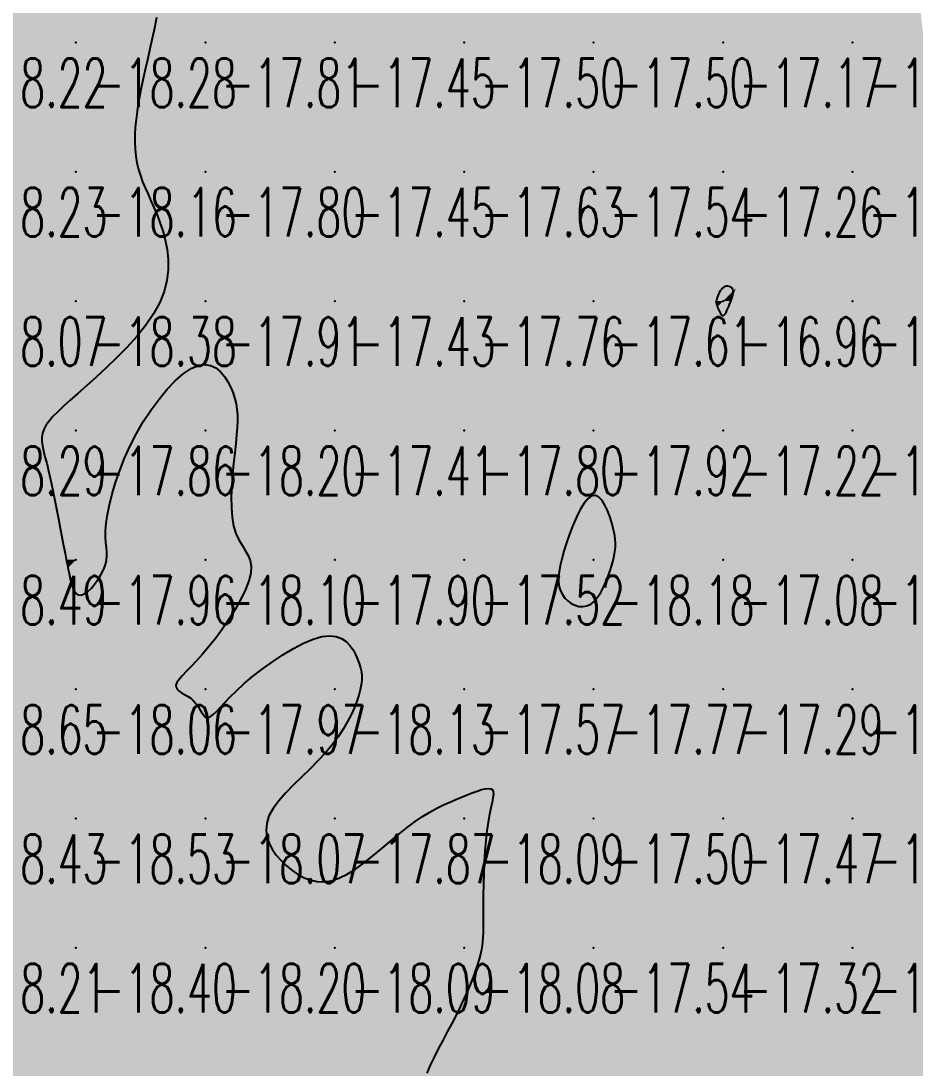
# Model space of a CAD drawing. Header units: millimetres. Extents: x 88261 to 90953, y 390274 to 392322.
# Drawn here: x 89406 to 89475.1, y 391067.9 to 391148.9 of the extents above; entities that cross this region are included whole.
import ezdxf
from ezdxf.enums import TextEntityAlignment as Align

# ---------------------------------------------------------------- set-up
doc = ezdxf.new("R2010")
doc.units = ezdxf.units.MM
doc.header["$LTSCALE"] = 25
for name, color, linetype in [('CN_03_00', 7, 'Continuous'), ('COTEAlt', 7, 'Continuous'), ('TN_COLORIAGE', 7, 'Continuous')]:
    doc.layers.add(name, color=color, linetype=linetype)
doc.styles.add('Simplex 1.0', font='Simplex.shx', dxfattribs={"width": 0.99, "height": 2.5})
doc.styles.get("Standard").update_dxf_attribs({"font": 'times.ttf'})

# ---------------------------------------------------------------- blocks, each defined once
blk = doc.blocks.new('COTE')
at = {"color": 0}
blk.add_point((0, 0), dxfattribs=at)
at = {"layer": 'COTEAlt'}
blk.add_attdef('ALT', text='', height=3.75, dxfattribs=at).set_placement((1.25, -1.25), align=Align.TOP_LEFT)

msp = doc.modelspace()

# ---------------------------------------------------------------- linework, layer by layer
at = {"layer": 'CN_03_00', "elevation": -18, "flags": 128}
msp.add_lwpolyline([(89416.481, 391149.169), (89416.31, 391148.343), (89416.136, 391147.532), (89415.963, 391146.747), (89415.791, 391145.988), (89415.625, 391145.253), (89415.467, 391144.541), (89415.319, 391143.852), (89415.185, 391143.182), (89415.066, 391142.531), (89414.967, 391141.898), (89414.889, 391141.281), (89414.834, 391140.68), (89414.803, 391140.096), (89414.799, 391139.527), (89414.822, 391138.976), (89414.875, 391138.441), (89414.958, 391137.923), (89415.074, 391137.421), (89415.222, 391136.936), (89415.398, 391136.459), (89415.597, 391135.982), (89415.814, 391135.497), (89416.042, 391134.996), (89416.276, 391134.469), (89416.511, 391133.91), (89416.74, 391133.308), (89416.958, 391132.659), (89417.147, 391131.965), (89417.292, 391131.23), (89417.374, 391130.459), (89417.376, 391129.658), (89417.281, 391128.831), (89417.072, 391127.982), (89416.731, 391127.118), (89416.248, 391126.243), (89415.645, 391125.367), (89414.948, 391124.501), (89414.188, 391123.656), (89413.391, 391122.841), (89412.585, 391122.067), (89411.8, 391121.345), (89411.063, 391120.685), (89410.397, 391120.095), (89409.806, 391119.57), (89409.289, 391119.101), (89408.844, 391118.681), (89408.47, 391118.301), (89408.166, 391117.953), (89407.929, 391117.629), (89407.76, 391117.32), (89407.655, 391117.019), (89407.608, 391116.713), (89407.612, 391116.391), (89407.659, 391116.04), (89407.742, 391115.649), (89407.853, 391115.207), (89407.985, 391114.7), (89408.132, 391114.117), (89408.285, 391113.452), (89408.441, 391112.724), (89408.597, 391111.958), (89408.75, 391111.18), (89408.896, 391110.414), (89409.033, 391109.686), (89409.157, 391109.019), (89409.264, 391108.441), (89409.354, 391107.968), (89409.427, 391107.587), (89409.488, 391107.281), (89409.539, 391107.029), (89409.584, 391106.812), (89409.626, 391106.611), (89409.668, 391106.405), (89409.714, 391106.177), (89409.767, 391105.912), (89409.83, 391105.624), (89409.908, 391105.332), (89410.004, 391105.057), (89410.123, 391104.817), (89410.267, 391104.632), (89410.441, 391104.522), (89410.648, 391104.506), (89410.891, 391104.598), (89411.157, 391104.785), (89411.435, 391105.049), (89411.712, 391105.371), (89411.973, 391105.732), (89412.207, 391106.115), (89412.4, 391106.5), (89412.539, 391106.869), (89412.616, 391107.209), (89412.642, 391107.532), (89412.631, 391107.854), (89412.6, 391108.192), (89412.564, 391108.565), (89412.539, 391108.988), (89412.539, 391109.48), (89412.58, 391110.057), (89412.676, 391110.73), (89412.829, 391111.491), (89413.038, 391112.322), (89413.303, 391113.21), (89413.625, 391114.138), (89414.002, 391115.09), (89414.436, 391116.052), (89414.925, 391117.008), (89415.468, 391117.941), (89416.053, 391118.833), (89416.666, 391119.666), (89417.295, 391120.419), (89417.925, 391121.074), (89418.544, 391121.612), (89419.138, 391122.013), (89419.693, 391122.259), (89420.199, 391122.337), (89420.653, 391122.266), (89421.059, 391122.07), (89421.416, 391121.775), (89421.726, 391121.407), (89421.991, 391120.989), (89422.213, 391120.548), (89422.391, 391120.109), (89422.528, 391119.689), (89422.627, 391119.282), (89422.691, 391118.871), (89422.723, 391118.442), (89422.727, 391117.979), (89422.704, 391117.467), (89422.659, 391116.892), (89422.594, 391116.238), (89422.514, 391115.496), (89422.429, 391114.687), (89422.349, 391113.835), (89422.287, 391112.967), (89422.252, 391112.108), (89422.256, 391111.284), (89422.31, 391110.521), (89422.425, 391109.844), (89422.607, 391109.271), (89422.835, 391108.784), (89423.085, 391108.357), (89423.33, 391107.964), (89423.545, 391107.579), (89423.706, 391107.176), (89423.785, 391106.729), (89423.759, 391106.212), (89423.609, 391105.606), (89423.346, 391104.926), (89422.992, 391104.194), (89422.564, 391103.432), (89422.084, 391102.662), (89421.57, 391101.906), (89421.043, 391101.186), (89420.522, 391100.525), (89420.024, 391099.939), (89419.561, 391099.427), (89419.14, 391098.983), (89418.77, 391098.6), (89418.46, 391098.271), (89418.218, 391097.991), (89418.053, 391097.754), (89417.972, 391097.552), (89417.982, 391097.378), (89418.069, 391097.227), (89418.218, 391097.089), (89418.413, 391096.958), (89418.638, 391096.825), (89418.877, 391096.683), (89419.114, 391096.524), (89419.333, 391096.341), (89419.522, 391096.129), (89419.684, 391095.9), (89419.826, 391095.67), (89419.956, 391095.453), (89420.079, 391095.266), (89420.204, 391095.123), (89420.337, 391095.04), (89420.485, 391095.032), (89420.655, 391095.11), (89420.857, 391095.273), (89421.099, 391095.513), (89421.39, 391095.824), (89421.74, 391096.198), (89422.157, 391096.63), (89422.651, 391097.113), (89423.23, 391097.64), (89423.898, 391098.202), (89424.638, 391098.779), (89425.425, 391099.349), (89426.237, 391099.889), (89427.049, 391100.377), (89427.839, 391100.791), (89428.582, 391101.107), (89429.257, 391101.304), (89429.843, 391101.366), (89430.344, 391101.307), (89430.768, 391101.147), (89431.123, 391100.907), (89431.417, 391100.607), (89431.658, 391100.267), (89431.853, 391099.909), (89432.011, 391099.553), (89432.138, 391099.214), (89432.235, 391098.889), (89432.3, 391098.57), (89432.332, 391098.248), (89432.33, 391097.915), (89432.293, 391097.564), (89432.22, 391097.184), (89432.109, 391096.769), (89431.96, 391096.313), (89431.768, 391095.817), (89431.53, 391095.287), (89431.242, 391094.729), (89430.901, 391094.147), (89430.503, 391093.546), (89430.045, 391092.932), (89429.521, 391092.309), (89428.935, 391091.683), (89428.307, 391091.056), (89427.664, 391090.431), (89427.033, 391089.811), (89426.441, 391089.198), (89425.914, 391088.595), (89425.479, 391088.004), (89425.162, 391087.429), (89424.984, 391086.871), (89424.936, 391086.332), (89425.002, 391085.815), (89425.167, 391085.32), (89425.414, 391084.85), (89425.729, 391084.406), (89426.095, 391083.989), (89426.497, 391083.602), (89426.922, 391083.248), (89427.369, 391082.936), (89427.838, 391082.679), (89428.332, 391082.487), (89428.85, 391082.373), (89429.395, 391082.348), (89429.968, 391082.424), (89430.569, 391082.612), (89431.199, 391082.918), (89431.852, 391083.324), (89432.52, 391083.807), (89433.196, 391084.343), (89433.874, 391084.908), (89434.546, 391085.478), (89435.204, 391086.031), (89435.842, 391086.542), (89436.453, 391086.992), (89437.037, 391087.384), (89437.596, 391087.724), (89438.131, 391088.02), (89438.641, 391088.278), (89439.13, 391088.505), (89439.596, 391088.708), (89440.043, 391088.894), (89440.469, 391089.068), (89440.87, 391089.224), (89441.24, 391089.358), (89441.573, 391089.462), (89441.864, 391089.53), (89442.107, 391089.555), (89442.296, 391089.53), (89442.425, 391089.45), (89442.491, 391089.308), (89442.502, 391089.101), (89442.468, 391088.824), (89442.4, 391088.475), (89442.309, 391088.051), (89442.205, 391087.547), (89442.099, 391086.961), (89442, 391086.289), (89441.918, 391085.533), (89441.853, 391084.713), (89441.803, 391083.854), (89441.766, 391082.981), (89441.74, 391082.12), (89441.724, 391081.295), (89441.715, 391080.531), (89441.711, 391079.855), (89441.711, 391079.282), (89441.71, 391078.802), (89441.706, 391078.394), (89441.695, 391078.039), (89441.673, 391077.717), (89441.637, 391077.408), (89441.582, 391077.093), (89441.505, 391076.752), (89441.403, 391076.368), (89441.275, 391075.943), (89441.121, 391075.478), (89440.941, 391074.976), (89440.733, 391074.442), (89440.497, 391073.878), (89440.233, 391073.287), (89439.941, 391072.673), (89439.622, 391072.039), (89439.283, 391071.39), (89438.935, 391070.734), (89438.586, 391070.076), (89438.245, 391069.423), (89437.923, 391068.78), (89437.628, 391068.154), (89437.37, 391067.552)], dxfattribs=at)
at = {"layer": 'CN_03_00', "flags": 128}
for points, elevation in [([(89460.882, 391127.3), (89460.937, 391127.447), (89460.983, 391127.585), (89461.019, 391127.713), (89461.043, 391127.832), (89461.052, 391127.941), (89461.043, 391128.041), (89461.016, 391128.13), (89460.967, 391128.21), (89460.901, 391128.277), (89460.819, 391128.33), (89460.727, 391128.367), (89460.626, 391128.385), (89460.521, 391128.383), (89460.414, 391128.358), (89460.31, 391128.309), (89460.212, 391128.234), (89460.12, 391128.138), (89460.035, 391128.025), (89459.959, 391127.901), (89459.893, 391127.77), (89459.837, 391127.639), (89459.792, 391127.512), (89459.759, 391127.395), (89459.739, 391127.29), (89459.73, 391127.197), (89459.733, 391127.112), (89459.744, 391127.032), (89459.764, 391126.954), (89459.791, 391126.874), (89459.824, 391126.789), (89459.862, 391126.696), (89459.903, 391126.594), (89459.947, 391126.487), (89459.995, 391126.382), (89460.046, 391126.286), (89460.1, 391126.205), (89460.157, 391126.147), (89460.217, 391126.118), (89460.28, 391126.124), (89460.346, 391126.171), (89460.414, 391126.253), (89460.483, 391126.365), (89460.553, 391126.501), (89460.623, 391126.653), (89460.691, 391126.815), (89460.758, 391126.981), (89460.822, 391127.145), (89460.882, 391127.3)], -17), ([(89451.758, 391107.192), (89451.841, 391107.538), (89451.899, 391107.867), (89451.931, 391108.19), (89451.935, 391108.518), (89451.911, 391108.862), (89451.857, 391109.233), (89451.771, 391109.643), (89451.652, 391110.096), (89451.503, 391110.569), (89451.327, 391111.033), (89451.124, 391111.457), (89450.899, 391111.813), (89450.653, 391112.07), (89450.389, 391112.199), (89450.109, 391112.171), (89449.818, 391111.965), (89449.519, 391111.604), (89449.22, 391111.117), (89448.928, 391110.537), (89448.649, 391109.894), (89448.388, 391109.22), (89448.154, 391108.546), (89447.952, 391107.903), (89447.787, 391107.317), (89447.663, 391106.787), (89447.58, 391106.31), (89447.54, 391105.881), (89447.544, 391105.495), (89447.593, 391105.146), (89447.69, 391104.83), (89447.834, 391104.542), (89448.027, 391104.28), (89448.261, 391104.05), (89448.526, 391103.86), (89448.816, 391103.718), (89449.119, 391103.634), (89449.429, 391103.616), (89449.736, 391103.673), (89450.031, 391103.813), (89450.307, 391104.04), (89450.562, 391104.342), (89450.797, 391104.703), (89451.011, 391105.107), (89451.203, 391105.536), (89451.374, 391105.976), (89451.524, 391106.408), (89451.652, 391106.818), (89451.758, 391107.192)], -18)]:
    msp.add_lwpolyline(points, close=True, dxfattribs=dict(at, elevation=elevation))
at = {"layer": 'TN_COLORIAGE', "color": 203}
for points in [[(89400.249, 391147.239, -18.349), (89410.249, 391147.239, -18.349), (89410.249, 391157.239, -18.349)], [(89410.249, 391157.239, -18), (89405.802, 391157.239, -18), (89400.249, 391147.239, -18), (89400.249, 391150.553, -18)], [(89410.249, 391157.239, -18), (89417.953, 391157.239, -18), (89410.249, 391147.239, -18), (89417.519, 391154.51, -18)], [(89416.14, 391147.239, -18.277), (89417.519, 391154.51, -18.277), (89410.249, 391147.239, -18.277)], [(89400.249, 391137.239, -18.277), (89410.249, 391137.239, -18.277), (89410.249, 391147.239, -18.277)], [(89400.249, 391147.239, -18.277), (89400.249, 391137.239, -18.277), (89410.249, 391147.239, -18.277)], [(89410.249, 391147.239, -18), (89416.14, 391147.239, -18), (89410.249, 391137.239, -18), (89414.737, 391141.727, -18)], [(89414.713, 391137.239, -18.157), (89414.737, 391141.727, -18.157), (89410.249, 391137.239, -18.157)], [(89400.249, 391127.239, -18.157), (89410.249, 391127.239, -18.157), (89410.249, 391137.239, -18.157)], [(89400.249, 391137.239, -18.157), (89400.249, 391127.239, -18.157), (89410.249, 391137.239, -18.157)], [(89410.249, 391127.239, -18), (89416.852, 391133.843, -18), (89410.249, 391137.239, -18), (89414.713, 391137.239, -18)], [(89416.852, 391133.843, -18.379), (89418.321, 391127.239, -18.379), (89410.249, 391127.239, -18.379)], [(89410.249, 391127.239, -18), (89410.249, 391119.908, -18), (89400.249, 391117.239, -18), (89407.061, 391117.239, -18)], [(89400.249, 391127.239, -18.379), (89400.249, 391117.239, -18.379), (89410.249, 391127.239, -18.379)], [(89410.249, 391119.908, -18.379), (89418.321, 391127.239, -18.379), (89410.249, 391127.239, -18.379)], [(89414.332, 391117.239, -18.2), (89420.249, 391124.122, -18.2), (89420.249, 391117.239, -18.2)], [(89422.832, 391119.823, -18.2), (89420.249, 391124.122, -18.2), (89420.249, 391117.239, -18.2)], [(89422.769, 391117.239, -18.2), (89422.832, 391119.823, -18.2), (89420.249, 391117.239, -18.2)], [(89400.249, 391107.239, -18), (89408.065, 391115.055, -18), (89400.249, 391117.239, -18), (89407.061, 391117.239, -18)], [(89420.249, 391117.239, -18), (89411.975, 391108.965, -18), (89420.249, 391107.239, -18), (89413.253, 391107.239, -18)], [(89414.332, 391117.239, -18.2), (89411.975, 391108.965, -18.2), (89420.249, 391117.239, -18.2)], [(89420.249, 391117.239, -18), (89422.769, 391117.239, -18), (89420.249, 391107.239, -18), (89421.655, 391108.646, -18)], [(89408.065, 391115.055, -18.494), (89409.47, 391107.239, -18.494), (89400.249, 391107.239, -18.494)], [(89447.539, 391107.239, -18.18), (89450.249, 391114.168, -18.18), (89450.249, 391107.239, -18.18)], [(89452.122, 391109.113, -18.18), (89450.249, 391114.168, -18.18), (89450.249, 391107.239, -18.18)], [(89451.885, 391107.239, -18.18), (89452.122, 391109.113, -18.18), (89450.249, 391107.239, -18.18)], [(89421.655, 391108.646, -18.097), (89425.163, 391107.239, -18.097), (89420.249, 391107.239, -18.097)], [(89400.249, 391097.239, -18), (89409.642, 391106.632, -18), (89400.249, 391107.239, -18), (89409.47, 391107.239, -18)], [(89420.249, 391107.239, -18), (89420.249, 391099.667, -18), (89410.249, 391097.239, -18), (89416.973, 391097.239, -18)], [(89420.249, 391107.239, -18), (89413.253, 391107.239, -18), (89410.249, 391097.239, -18), (89410.249, 391103.291, -18)], [(89425.163, 391107.239, -18.097), (89420.249, 391099.667, -18.097), (89420.249, 391107.239, -18.097)], [(89447.304, 391104.295, -18.18), (89450.249, 391102.835, -18.18), (89450.249, 391107.239, -18.18)], [(89447.539, 391107.239, -18.18), (89447.304, 391104.295, -18.18), (89450.249, 391107.239, -18.18)], [(89451.885, 391107.239, -18.18), (89450.249, 391102.835, -18.18), (89450.249, 391107.239, -18.18)], [(89400.249, 391097.239, -18), (89409.642, 391106.632, -18), (89410.249, 391097.239, -18), (89410.249, 391103.291, -18)], [(89430.249, 391102.818, -18.127), (89422.22, 391097.239, -18.127), (89430.249, 391097.239, -18.127)], [(89432.324, 391099.315, -18.127), (89430.249, 391102.818, -18.127), (89430.249, 391097.239, -18.127)], [(89432.324, 391099.315, -18.127), (89432.521, 391097.239, -18.127), (89430.249, 391097.239, -18.127)], [(89400.249, 391087.239, -18.064), (89410.249, 391087.239, -18.064), (89410.249, 391097.239, -18.064)], [(89400.249, 391097.239, -18.064), (89400.249, 391087.239, -18.064), (89410.249, 391097.239, -18.064)], [(89410.249, 391087.239, -18), (89419.694, 391096.684, -18), (89410.249, 391097.239, -18), (89416.973, 391097.239, -18)], [(89410.249, 391087.239, -18), (89419.694, 391096.684, -18), (89420.249, 391087.239, -18), (89420.249, 391094.066, -18)], [(89430.249, 391097.239, -18), (89430.249, 391092.344, -18), (89420.249, 391087.239, -18), (89423.611, 391087.239, -18)], [(89430.249, 391097.239, -18), (89422.22, 391097.239, -18), (89420.249, 391087.239, -18), (89420.249, 391094.066, -18)], [(89432.521, 391097.239, -18.127), (89430.249, 391092.344, -18.127), (89430.249, 391097.239, -18.127)], [(89441.801, 391087.239, -18.092), (89443.125, 391090.115, -18.092), (89440.249, 391087.239, -18.092)], [(89440.249, 391089.002, -18.092), (89443.125, 391090.115, -18.092), (89440.249, 391087.239, -18.092)], [(89440.249, 391089.002, -18.092), (89436.138, 391087.239, -18.092), (89440.249, 391087.239, -18.092)], [(89400.249, 391077.239, -18.53), (89410.249, 391077.239, -18.53), (89410.249, 391087.239, -18.53)], [(89400.249, 391087.239, -18.53), (89400.249, 391077.239, -18.53), (89410.249, 391087.239, -18.53)], [(89410.249, 391077.239, -18.067), (89420.249, 391077.239, -18.067), (89420.249, 391087.239, -18.067)], [(89410.249, 391087.239, -18.067), (89410.249, 391077.239, -18.067), (89420.249, 391087.239, -18.067)], [(89420.249, 391077.239, -18), (89426.281, 391083.271, -18), (89420.249, 391087.239, -18), (89423.611, 391087.239, -18)], [(89430.249, 391077.239, -18.092), (89440.249, 391077.239, -18.092), (89440.249, 391087.239, -18.092)], [(89440.249, 391087.239, -18), (89436.138, 391087.239, -18), (89430.249, 391077.239, -18), (89430.249, 391081.29, -18)], [(89440.249, 391087.239, -18), (89441.801, 391087.239, -18), (89440.249, 391077.239, -18), (89441.672, 391078.662, -18)], [(89420.249, 391077.239, -18), (89426.281, 391083.271, -18), (89430.249, 391077.239, -18), (89430.249, 391081.29, -18)], [(89441.672, 391078.662, -18.083), (89441.777, 391077.239, -18.083), (89440.249, 391077.239, -18.083)], [(89400.249, 391067.239, -18.397), (89410.249, 391067.239, -18.397), (89410.249, 391077.239, -18.397)], [(89400.249, 391077.239, -18.397), (89400.249, 391067.239, -18.397), (89410.249, 391077.239, -18.397)], [(89410.249, 391067.239, -18.201), (89420.249, 391067.239, -18.201), (89420.249, 391077.239, -18.201)], [(89410.249, 391077.239, -18.201), (89410.249, 391067.239, -18.201), (89420.249, 391077.239, -18.201)], [(89420.249, 391067.239, -18.09), (89430.249, 391067.239, -18.09), (89430.249, 391077.239, -18.09)], [(89420.249, 391077.239, -18.09), (89420.249, 391067.239, -18.09), (89430.249, 391077.239, -18.09)], [(89430.249, 391067.239, -18), (89436.875, 391067.239, -18), (89440.249, 391077.239, -18), (89440.249, 391072.89, -18)], [(89430.249, 391077.239, -18.083), (89430.249, 391067.239, -18.083), (89440.249, 391077.239, -18.083)], [(89441.777, 391077.239, -18.083), (89440.249, 391072.89, -18.083), (89440.249, 391077.239, -18.083)]]:
    msp.add_solid(points, dxfattribs=at)
at = {"layer": 'TN_COLORIAGE', "color": 193}
for points in [[(89417.519, 391154.51, -17.807), (89416.14, 391147.239, -17.807), (89420.249, 391157.239, -17.807), (89420.249, 391147.239, -17.807)], [(89420.249, 391147.239, -17.48), (89430.249, 391147.239, -17.48), (89430.249, 391157.239, -17.48)], [(89420.249, 391157.239, -17.48), (89420.249, 391147.239, -17.48), (89430.249, 391157.239, -17.48)], [(89430.249, 391147.239, -17.602), (89440.249, 391147.239, -17.602), (89440.249, 391157.239, -17.602)], [(89430.249, 391157.239, -17.602), (89430.249, 391147.239, -17.602), (89440.249, 391157.239, -17.602)], [(89440.249, 391147.239, -17.49), (89450.249, 391147.239, -17.49), (89450.249, 391157.239, -17.49)], [(89440.249, 391157.239, -17.49), (89440.249, 391147.239, -17.49), (89450.249, 391157.239, -17.49)], [(89450.249, 391147.239, -17.043), (89460.249, 391147.239, -17.043), (89460.249, 391157.239, -17.043)], [(89450.249, 391157.239, -17.043), (89450.249, 391147.239, -17.043), (89460.249, 391157.239, -17.043)], [(89460.249, 391147.239, -17.347), (89470.249, 391147.239, -17.347), (89470.249, 391157.239, -17.347)], [(89460.249, 391157.239, -17.347), (89460.249, 391147.239, -17.347), (89470.249, 391157.239, -17.347)], [(89470.249, 391157.239, -17), (89475.285, 391157.239, -17), (89470.249, 391147.239, -17), (89475.236, 391152.227, -17)], [(89475.236, 391152.227, -17.341), (89475.785, 391147.239, -17.341), (89470.249, 391147.239, -17.341)], [(89414.737, 391141.727, -17.805), (89414.713, 391137.239, -17.805), (89420.249, 391147.239, -17.805), (89420.249, 391137.239, -17.805)], [(89414.737, 391141.727, -17.807), (89416.14, 391147.239, -17.807), (89420.249, 391147.239, -17.807)], [(89420.249, 391137.239, -17.447), (89430.249, 391137.239, -17.447), (89430.249, 391147.239, -17.447)], [(89420.249, 391147.239, -17.447), (89420.249, 391137.239, -17.447), (89430.249, 391147.239, -17.447)], [(89430.249, 391137.239, -17.5), (89440.249, 391137.239, -17.5), (89440.249, 391147.239, -17.5)], [(89430.249, 391147.239, -17.5), (89430.249, 391137.239, -17.5), (89440.249, 391147.239, -17.5)], [(89440.249, 391137.239, -17.496), (89450.249, 391137.239, -17.496), (89450.249, 391147.239, -17.496)], [(89440.249, 391147.239, -17.496), (89440.249, 391137.239, -17.496), (89450.249, 391147.239, -17.496)], [(89450.249, 391137.239, -17.174), (89460.249, 391137.239, -17.174), (89460.249, 391147.239, -17.174)], [(89450.249, 391147.239, -17.174), (89450.249, 391137.239, -17.174), (89460.249, 391147.239, -17.174)], [(89460.249, 391137.239, -17.341), (89470.249, 391137.239, -17.341), (89470.249, 391147.239, -17.341)], [(89460.249, 391147.239, -17.341), (89460.249, 391137.239, -17.341), (89470.249, 391147.239, -17.341)], [(89470.249, 391137.239, -17), (89475.968, 391142.959, -17), (89470.249, 391147.239, -17), (89475.785, 391147.239, -17)], [(89475.968, 391142.959, -17.367), (89477.617, 391137.239, -17.367), (89470.249, 391137.239, -17.367)], [(89414.713, 391137.239, -17.805), (89416.852, 391133.843, -17.805), (89420.249, 391137.239, -17.805)], [(89418.321, 391127.239, -17.805), (89416.852, 391133.843, -17.805), (89420.249, 391127.239, -17.805), (89420.249, 391137.239, -17.805)], [(89420.249, 391127.239, -17.448), (89430.249, 391127.239, -17.448), (89430.249, 391137.239, -17.448)], [(89420.249, 391137.239, -17.448), (89420.249, 391127.239, -17.448), (89430.249, 391137.239, -17.448)], [(89430.249, 391127.239, -17.628), (89440.249, 391127.239, -17.628), (89440.249, 391137.239, -17.628)], [(89430.249, 391137.239, -17.628), (89430.249, 391127.239, -17.628), (89440.249, 391137.239, -17.628)], [(89440.249, 391127.239, -17.537), (89450.249, 391127.239, -17.537), (89450.249, 391137.239, -17.537)], [(89440.249, 391137.239, -17.537), (89440.249, 391127.239, -17.537), (89450.249, 391137.239, -17.537)], [(89450.249, 391127.239, -17), (89459.62, 391127.239, -17), (89460.249, 391137.239, -17), (89460.249, 391128.594, -17)], [(89450.249, 391137.239, -17.26), (89450.249, 391127.239, -17.26), (89460.249, 391137.239, -17.26)], [(89470.249, 391137.239, -17), (89461.247, 391128.237, -17), (89460.249, 391137.239, -17), (89460.249, 391128.594, -17)], [(89470.249, 391127.239, -17), (89460.859, 391127.239, -17), (89470.249, 391137.239, -17), (89461.247, 391128.237, -17)], [(89470.249, 391127.239, -17), (89478.518, 391135.509, -17), (89470.249, 391137.239, -17), (89477.617, 391137.239, -17)], [(89470.249, 391127.239, -17), (89478.518, 391135.509, -17), (89480.249, 391127.239, -17), (89480.249, 391134.426, -17)], [(89420.249, 391124.122, -17.862), (89414.332, 391117.239, -17.862), (89420.249, 391127.239, -17.862), (89410.249, 391117.239, -17.862)], [(89418.321, 391127.239, -17.862), (89410.249, 391119.908, -17.862), (89420.249, 391127.239, -17.862), (89410.249, 391117.239, -17.862)], [(89420.249, 391124.122, -17.426), (89422.832, 391119.823, -17.426), (89420.249, 391127.239, -17.426), (89430.249, 391127.239, -17.426)], [(89422.832, 391119.823, -17.406), (89422.769, 391117.239, -17.406), (89430.249, 391127.239, -17.406), (89430.249, 391117.239, -17.406)], [(89430.249, 391117.239, -17.755), (89440.249, 391117.239, -17.755), (89440.249, 391127.239, -17.755)], [(89430.249, 391127.239, -17.755), (89430.249, 391117.239, -17.755), (89440.249, 391127.239, -17.755)], [(89440.249, 391117.239, -17.606), (89450.249, 391117.239, -17.606), (89450.249, 391127.239, -17.606)], [(89440.249, 391127.239, -17.606), (89440.249, 391117.239, -17.606), (89450.249, 391127.239, -17.606)], [(89450.249, 391117.239, -17), (89459.825, 391126.816, -17), (89450.249, 391127.239, -17), (89459.62, 391127.239, -17)], [(89450.249, 391117.239, -17), (89459.825, 391126.816, -17), (89460.249, 391117.239, -17), (89460.249, 391125.673, -17)], [(89460.249, 391117.239, -17.626), (89470.249, 391117.239, -17.626), (89470.249, 391127.239, -17.626)], [(89470.249, 391127.239, -17), (89460.859, 391127.239, -17), (89460.249, 391117.239, -17), (89460.249, 391125.673, -17)], [(89470.249, 391117.239, -17.335), (89480.249, 391117.239, -17.335), (89480.249, 391127.239, -17.335)], [(89470.249, 391127.239, -17.335), (89470.249, 391117.239, -17.335), (89480.249, 391127.239, -17.335)], [(89407.061, 391117.239, -17.862), (89410.249, 391119.908, -17.862), (89410.249, 391117.239, -17.862)], [(89407.061, 391117.239, -17.862), (89408.065, 391115.055, -17.862), (89410.249, 391117.239, -17.862)], [(89409.47, 391107.239, -17.862), (89408.065, 391115.055, -17.862), (89410.249, 391107.239, -17.862), (89410.249, 391117.239, -17.862)], [(89411.975, 391108.965, -17.862), (89414.332, 391117.239, -17.862), (89410.249, 391107.239, -17.862), (89410.249, 391117.239, -17.862)], [(89425.163, 391107.239, -17.406), (89421.655, 391108.646, -17.406), (89430.249, 391107.239, -17.406), (89430.249, 391117.239, -17.406)], [(89421.655, 391108.646, -17.406), (89422.769, 391117.239, -17.406), (89430.249, 391117.239, -17.406)], [(89430.249, 391107.239, -17.801), (89440.249, 391107.239, -17.801), (89440.249, 391117.239, -17.801)], [(89430.249, 391117.239, -17.801), (89430.249, 391107.239, -17.801), (89440.249, 391117.239, -17.801)], [(89450.249, 391114.168, -17.516), (89447.539, 391107.239, -17.516), (89450.249, 391117.239, -17.516), (89440.249, 391107.239, -17.516)], [(89440.249, 391117.239, -17.92), (89440.249, 391107.239, -17.92), (89450.249, 391117.239, -17.92)], [(89450.249, 391114.168, -17.219), (89452.122, 391109.113, -17.219), (89450.249, 391117.239, -17.219), (89460.249, 391117.239, -17.219)], [(89452.122, 391109.113, -17.08), (89451.885, 391107.239, -17.08), (89460.249, 391117.239, -17.08), (89460.249, 391107.239, -17.08)], [(89460.249, 391107.239, -17.541), (89470.249, 391107.239, -17.541), (89470.249, 391117.239, -17.541)], [(89460.249, 391117.239, -17.541), (89460.249, 391107.239, -17.541), (89470.249, 391117.239, -17.541)], [(89470.249, 391107.239, -17), (89479.107, 391107.239, -17), (89480.249, 391117.239, -17), (89480.249, 391109.29, -17)], [(89470.249, 391117.239, -17.329), (89470.249, 391107.239, -17.329), (89480.249, 391117.239, -17.329)], [(89413.253, 391107.239, -17.958), (89411.975, 391108.965, -17.958), (89410.249, 391107.239, -17.958)], [(89409.47, 391107.239, -17.958), (89409.642, 391106.632, -17.958), (89410.249, 391107.239, -17.958)], [(89410.249, 391103.291, -17.958), (89409.642, 391106.632, -17.958), (89410.249, 391107.239, -17.958)], [(89410.249, 391103.291, -17.958), (89413.253, 391107.239, -17.958), (89410.249, 391107.239, -17.958)], [(89422.22, 391097.239, -17.899), (89430.249, 391102.818, -17.899), (89420.249, 391097.239, -17.899), (89430.249, 391107.239, -17.899)], [(89420.249, 391099.667, -17.899), (89425.163, 391107.239, -17.899), (89420.249, 391097.239, -17.899), (89430.249, 391107.239, -17.899)], [(89430.249, 391102.818, -17.516), (89432.324, 391099.315, -17.516), (89430.249, 391107.239, -17.516), (89440.249, 391107.239, -17.516)], [(89432.521, 391097.239, -17.516), (89432.324, 391099.315, -17.516), (89440.249, 391097.239, -17.516), (89440.249, 391107.239, -17.516)], [(89447.304, 391104.295, -17.516), (89447.539, 391107.239, -17.516), (89440.249, 391097.239, -17.516), (89440.249, 391107.239, -17.516)], [(89450.249, 391097.239, -17.08), (89460.249, 391097.239, -17.08), (89460.249, 391107.239, -17.08)], [(89450.249, 391102.835, -17.08), (89451.885, 391107.239, -17.08), (89450.249, 391097.239, -17.08), (89460.249, 391107.239, -17.08)], [(89460.249, 391097.239, -17.659), (89470.249, 391097.239, -17.659), (89470.249, 391107.239, -17.659)], [(89460.249, 391107.239, -17.659), (89460.249, 391097.239, -17.659), (89470.249, 391107.239, -17.659)], [(89470.249, 391107.239, -17), (89479.107, 391107.239, -17), (89470.249, 391097.239, -17), (89479.059, 391106.05, -17)], [(89470.249, 391097.239, -17), (89479.059, 391106.05, -17), (89480.249, 391097.239, -17), (89480.249, 391101.912, -17)], [(89450.249, 391102.835, -17.568), (89447.304, 391104.295, -17.568), (89450.249, 391097.239, -17.568), (89440.249, 391097.239, -17.568)], [(89416.973, 391097.239, -17.969), (89420.249, 391099.667, -17.969), (89420.249, 391097.239, -17.969)], [(89416.973, 391097.239, -17.969), (89419.694, 391096.684, -17.969), (89420.249, 391097.239, -17.969)], [(89420.249, 391094.066, -17.969), (89419.694, 391096.684, -17.969), (89420.249, 391097.239, -17.969)], [(89420.249, 391094.066, -17.969), (89422.22, 391097.239, -17.969), (89420.249, 391097.239, -17.969)], [(89436.138, 391087.239, -17.568), (89440.249, 391089.002, -17.568), (89430.249, 391087.239, -17.568), (89440.249, 391097.239, -17.568)], [(89430.249, 391092.344, -17.568), (89432.521, 391097.239, -17.568), (89430.249, 391087.239, -17.568), (89440.249, 391097.239, -17.568)], [(89443.125, 391090.115, -17.568), (89440.249, 391089.002, -17.568), (89450.249, 391097.239, -17.568), (89440.249, 391097.239, -17.568)], [(89443.125, 391090.115, -17.497), (89441.801, 391087.239, -17.497), (89450.249, 391097.239, -17.497), (89450.249, 391087.239, -17.497)], [(89450.249, 391087.239, -17.291), (89460.249, 391087.239, -17.291), (89460.249, 391097.239, -17.291)], [(89450.249, 391097.239, -17.291), (89450.249, 391087.239, -17.291), (89460.249, 391097.239, -17.291)], [(89460.249, 391087.239, -17.629), (89470.249, 391087.239, -17.629), (89470.249, 391097.239, -17.629)], [(89460.249, 391097.239, -17.629), (89460.249, 391087.239, -17.629), (89470.249, 391097.239, -17.629)], [(89470.249, 391087.239, -17.075), (89480.249, 391087.239, -17.075), (89480.249, 391097.239, -17.075)], [(89470.249, 391097.239, -17.075), (89470.249, 391087.239, -17.075), (89480.249, 391097.239, -17.075)], [(89423.611, 391087.239, -17.868), (89430.249, 391092.344, -17.868), (89430.249, 391087.239, -17.868)], [(89423.611, 391087.239, -17.868), (89426.281, 391083.271, -17.868), (89430.249, 391087.239, -17.868)], [(89430.249, 391081.29, -17.868), (89426.281, 391083.271, -17.868), (89430.249, 391087.239, -17.868)], [(89430.249, 391081.29, -17.868), (89436.138, 391087.239, -17.868), (89430.249, 391087.239, -17.868)], [(89441.777, 391077.239, -17.497), (89441.672, 391078.662, -17.497), (89450.249, 391077.239, -17.497), (89450.249, 391087.239, -17.497)], [(89441.672, 391078.662, -17.497), (89441.801, 391087.239, -17.497), (89450.249, 391087.239, -17.497)], [(89450.249, 391077.239, -17.467), (89460.249, 391077.239, -17.467), (89460.249, 391087.239, -17.467)], [(89450.249, 391087.239, -17.467), (89450.249, 391077.239, -17.467), (89460.249, 391087.239, -17.467)], [(89460.249, 391077.239, -17.604), (89470.249, 391077.239, -17.604), (89470.249, 391087.239, -17.604)], [(89460.249, 391087.239, -17.604), (89460.249, 391077.239, -17.604), (89470.249, 391087.239, -17.604)], [(89470.249, 391077.239, -17.182), (89480.249, 391077.239, -17.182), (89480.249, 391087.239, -17.182)], [(89470.249, 391087.239, -17.182), (89470.249, 391077.239, -17.182), (89480.249, 391087.239, -17.182)], [(89440.249, 391067.239, -17.538), (89450.249, 391067.239, -17.538), (89450.249, 391077.239, -17.538)], [(89440.249, 391072.89, -17.538), (89441.777, 391077.239, -17.538), (89440.249, 391067.239, -17.538), (89450.249, 391077.239, -17.538)], [(89450.249, 391067.239, -17.324), (89460.249, 391067.239, -17.324), (89460.249, 391077.239, -17.324)], [(89450.249, 391077.239, -17.324), (89450.249, 391067.239, -17.324), (89460.249, 391077.239, -17.324)], [(89460.249, 391067.239, -17.514), (89470.249, 391067.239, -17.514), (89470.249, 391077.239, -17.514)], [(89460.249, 391077.239, -17.514), (89460.249, 391067.239, -17.514), (89470.249, 391077.239, -17.514)], [(89470.249, 391067.239, -17.327), (89480.249, 391067.239, -17.327), (89480.249, 391077.239, -17.327)], [(89470.249, 391077.239, -17.327), (89470.249, 391067.239, -17.327), (89480.249, 391077.239, -17.327)], [(89440.249, 391072.89, -17.892), (89436.875, 391067.239, -17.892), (89440.249, 391067.239, -17.892)]]:
    msp.add_solid(points, dxfattribs=at)
at = {"layer": 'TN_COLORIAGE', "color": 183}
for points in [[(89460.249, 391128.594, -16.959), (89459.62, 391127.239, -16.959), (89460.249, 391127.239, -16.959)], [(89460.249, 391128.594, -16.959), (89461.247, 391128.237, -16.959), (89460.249, 391127.239, -16.959)], [(89461.247, 391128.237, -16.959), (89460.859, 391127.239, -16.959), (89460.249, 391127.239, -16.959)], [(89459.62, 391127.239, -16.959), (89459.825, 391126.816, -16.959), (89460.249, 391127.239, -16.959)], [(89460.249, 391125.673, -16.959), (89459.825, 391126.816, -16.959), (89460.249, 391127.239, -16.959)], [(89460.249, 391125.673, -16.959), (89460.859, 391127.239, -16.959), (89460.249, 391127.239, -16.959)]]:
    msp.add_solid(points, dxfattribs=at)

# ---------------------------------------------------------------- block references
at = {"layer": 'COTEAlt'}
ref = msp.add_blockref('COTE', (89400.249, 391147.239), dxfattribs=at)
ref.add_attrib('ALT', '-18.22', dxfattribs={"height": 3.75, "style": 'Simplex 1.0', "width": 0.6}).set_placement((89401.499, 391145.989), align=Align.TOP_LEFT)
ref = msp.add_blockref('COTE', (89410.249, 391147.239), dxfattribs=at)
ref.add_attrib('ALT', '-18.28', dxfattribs={"height": 3.75, "style": 'Simplex 1.0', "width": 0.6}).set_placement((89411.499, 391145.989), align=Align.TOP_LEFT)
ref = msp.add_blockref('COTE', (89420.249, 391147.239), dxfattribs=at)
ref.add_attrib('ALT', '-17.81', dxfattribs={"height": 3.75, "style": 'Simplex 1.0', "width": 0.6}).set_placement((89421.499, 391145.989), align=Align.TOP_LEFT)
ref = msp.add_blockref('COTE', (89430.249, 391147.239), dxfattribs=at)
ref.add_attrib('ALT', '-17.45', dxfattribs={"height": 3.75, "style": 'Simplex 1.0', "width": 0.6}).set_placement((89431.499, 391145.989), align=Align.TOP_LEFT)
ref = msp.add_blockref('COTE', (89440.249, 391147.239), dxfattribs=at)
ref.add_attrib('ALT', '-17.50', dxfattribs={"height": 3.75, "style": 'Simplex 1.0', "width": 0.6}).set_placement((89441.499, 391145.989), align=Align.TOP_LEFT)
ref = msp.add_blockref('COTE', (89450.249, 391147.239), dxfattribs=at)
ref.add_attrib('ALT', '-17.50', dxfattribs={"height": 3.75, "style": 'Simplex 1.0', "width": 0.6}).set_placement((89451.499, 391145.989), align=Align.TOP_LEFT)
ref = msp.add_blockref('COTE', (89460.249, 391147.239), dxfattribs=at)
ref.add_attrib('ALT', '-17.17', dxfattribs={"height": 3.75, "style": 'Simplex 1.0', "width": 0.6}).set_placement((89461.499, 391145.989), align=Align.TOP_LEFT)
ref = msp.add_blockref('COTE', (89470.249, 391147.239), dxfattribs=at)
ref.add_attrib('ALT', '-17.34', dxfattribs={"height": 3.75, "style": 'Simplex 1.0', "width": 0.6}).set_placement((89471.499, 391145.989), align=Align.TOP_LEFT)
ref = msp.add_blockref('COTE', (89400.249, 391137.239), dxfattribs=at)
ref.add_attrib('ALT', '-18.23', dxfattribs={"height": 3.75, "style": 'Simplex 1.0', "width": 0.6}).set_placement((89401.499, 391135.989), align=Align.TOP_LEFT)
ref = msp.add_blockref('COTE', (89410.249, 391137.239), dxfattribs=at)
ref.add_attrib('ALT', '-18.16', dxfattribs={"height": 3.75, "style": 'Simplex 1.0', "width": 0.6}).set_placement((89411.499, 391135.989), align=Align.TOP_LEFT)
ref = msp.add_blockref('COTE', (89420.249, 391137.239), dxfattribs=at)
ref.add_attrib('ALT', '-17.80', dxfattribs={"height": 3.75, "style": 'Simplex 1.0', "width": 0.6}).set_placement((89421.499, 391135.989), align=Align.TOP_LEFT)
ref = msp.add_blockref('COTE', (89430.249, 391137.239), dxfattribs=at)
ref.add_attrib('ALT', '-17.45', dxfattribs={"height": 3.75, "style": 'Simplex 1.0', "width": 0.6}).set_placement((89431.499, 391135.989), align=Align.TOP_LEFT)
ref = msp.add_blockref('COTE', (89440.249, 391137.239), dxfattribs=at)
ref.add_attrib('ALT', '-17.63', dxfattribs={"height": 3.75, "style": 'Simplex 1.0', "width": 0.6}).set_placement((89441.499, 391135.989), align=Align.TOP_LEFT)
ref = msp.add_blockref('COTE', (89450.249, 391137.239), dxfattribs=at)
ref.add_attrib('ALT', '-17.54', dxfattribs={"height": 3.75, "style": 'Simplex 1.0', "width": 0.6}).set_placement((89451.499, 391135.989), align=Align.TOP_LEFT)
ref = msp.add_blockref('COTE', (89460.249, 391137.239), dxfattribs=at)
ref.add_attrib('ALT', '-17.26', dxfattribs={"height": 3.75, "style": 'Simplex 1.0', "width": 0.6}).set_placement((89461.499, 391135.989), align=Align.TOP_LEFT)
ref = msp.add_blockref('COTE', (89470.249, 391137.239), dxfattribs=at)
ref.add_attrib('ALT', '-17.37', dxfattribs={"height": 3.75, "style": 'Simplex 1.0', "width": 0.6}).set_placement((89471.499, 391135.989), align=Align.TOP_LEFT)
ref = msp.add_blockref('COTE', (89400.249, 391127.239), dxfattribs=at)
ref.add_attrib('ALT', '-18.07', dxfattribs={"height": 3.75, "style": 'Simplex 1.0', "width": 0.6}).set_placement((89401.499, 391125.989), align=Align.TOP_LEFT)
ref = msp.add_blockref('COTE', (89410.249, 391127.239), dxfattribs=at)
ref.add_attrib('ALT', '-18.38', dxfattribs={"height": 3.75, "style": 'Simplex 1.0', "width": 0.6}).set_placement((89411.499, 391125.989), align=Align.TOP_LEFT)
ref = msp.add_blockref('COTE', (89420.249, 391127.239), dxfattribs=at)
ref.add_attrib('ALT', '-17.91', dxfattribs={"height": 3.75, "style": 'Simplex 1.0', "width": 0.6}).set_placement((89421.499, 391125.989), align=Align.TOP_LEFT)
ref = msp.add_blockref('COTE', (89430.249, 391127.239), dxfattribs=at)
ref.add_attrib('ALT', '-17.43', dxfattribs={"height": 3.75, "style": 'Simplex 1.0', "width": 0.6}).set_placement((89431.499, 391125.989), align=Align.TOP_LEFT)
ref = msp.add_blockref('COTE', (89440.249, 391127.239), dxfattribs=at)
ref.add_attrib('ALT', '-17.76', dxfattribs={"height": 3.75, "style": 'Simplex 1.0', "width": 0.6}).set_placement((89441.499, 391125.989), align=Align.TOP_LEFT)
ref = msp.add_blockref('COTE', (89450.249, 391127.239), dxfattribs=at)
ref.add_attrib('ALT', '-17.61', dxfattribs={"height": 3.75, "style": 'Simplex 1.0', "width": 0.6}).set_placement((89451.499, 391125.989), align=Align.TOP_LEFT)
ref = msp.add_blockref('COTE', (89460.249, 391127.239), dxfattribs=at)
ref.add_attrib('ALT', '-16.96', dxfattribs={"height": 3.75, "style": 'Simplex 1.0', "width": 0.6}).set_placement((89461.499, 391125.989), align=Align.TOP_LEFT)
ref = msp.add_blockref('COTE', (89470.249, 391127.239), dxfattribs=at)
ref.add_attrib('ALT', '-17.63', dxfattribs={"height": 3.75, "style": 'Simplex 1.0', "width": 0.6}).set_placement((89471.499, 391125.989), align=Align.TOP_LEFT)
ref = msp.add_blockref('COTE', (89400.249, 391117.239), dxfattribs=at)
ref.add_attrib('ALT', '-18.29', dxfattribs={"height": 3.75, "style": 'Simplex 1.0', "width": 0.6}).set_placement((89401.499, 391115.989), align=Align.TOP_LEFT)
ref = msp.add_blockref('COTE', (89410.249, 391117.239), dxfattribs=at)
ref.add_attrib('ALT', '-17.86', dxfattribs={"height": 3.75, "style": 'Simplex 1.0', "width": 0.6}).set_placement((89411.499, 391115.989), align=Align.TOP_LEFT)
ref = msp.add_blockref('COTE', (89420.249, 391117.239), dxfattribs=at)
ref.add_attrib('ALT', '-18.20', dxfattribs={"height": 3.75, "style": 'Simplex 1.0', "width": 0.6}).set_placement((89421.499, 391115.989), align=Align.TOP_LEFT)
ref = msp.add_blockref('COTE', (89430.249, 391117.239), dxfattribs=at)
ref.add_attrib('ALT', '-17.41', dxfattribs={"height": 3.75, "style": 'Simplex 1.0', "width": 0.6}).set_placement((89431.499, 391115.989), align=Align.TOP_LEFT)
ref = msp.add_blockref('COTE', (89440.249, 391117.239), dxfattribs=at)
ref.add_attrib('ALT', '-17.80', dxfattribs={"height": 3.75, "style": 'Simplex 1.0', "width": 0.6}).set_placement((89441.499, 391115.989), align=Align.TOP_LEFT)
ref = msp.add_blockref('COTE', (89450.249, 391117.239), dxfattribs=at)
ref.add_attrib('ALT', '-17.92', dxfattribs={"height": 3.75, "style": 'Simplex 1.0', "width": 0.6}).set_placement((89451.499, 391115.989), align=Align.TOP_LEFT)
ref = msp.add_blockref('COTE', (89460.249, 391117.239), dxfattribs=at)
ref.add_attrib('ALT', '-17.22', dxfattribs={"height": 3.75, "style": 'Simplex 1.0', "width": 0.6}).set_placement((89461.499, 391115.989), align=Align.TOP_LEFT)
ref = msp.add_blockref('COTE', (89470.249, 391117.239), dxfattribs=at)
ref.add_attrib('ALT', '-17.54', dxfattribs={"height": 3.75, "style": 'Simplex 1.0', "width": 0.6}).set_placement((89471.499, 391115.989), align=Align.TOP_LEFT)
ref = msp.add_blockref('COTE', (89400.249, 391107.239), dxfattribs=at)
ref.add_attrib('ALT', '-18.49', dxfattribs={"height": 3.75, "style": 'Simplex 1.0', "width": 0.6}).set_placement((89401.499, 391105.989), align=Align.TOP_LEFT)
ref = msp.add_blockref('COTE', (89410.249, 391107.239), dxfattribs=at)
ref.add_attrib('ALT', '-17.96', dxfattribs={"height": 3.75, "style": 'Simplex 1.0', "width": 0.6}).set_placement((89411.499, 391105.989), align=Align.TOP_LEFT)
ref = msp.add_blockref('COTE', (89420.249, 391107.239), dxfattribs=at)
ref.add_attrib('ALT', '-18.10', dxfattribs={"height": 3.75, "style": 'Simplex 1.0', "width": 0.6}).set_placement((89421.499, 391105.989), align=Align.TOP_LEFT)
ref = msp.add_blockref('COTE', (89430.249, 391107.239), dxfattribs=at)
ref.add_attrib('ALT', '-17.90', dxfattribs={"height": 3.75, "style": 'Simplex 1.0', "width": 0.6}).set_placement((89431.499, 391105.989), align=Align.TOP_LEFT)
ref = msp.add_blockref('COTE', (89440.249, 391107.239), dxfattribs=at)
ref.add_attrib('ALT', '-17.52', dxfattribs={"height": 3.75, "style": 'Simplex 1.0', "width": 0.6}).set_placement((89441.499, 391105.989), align=Align.TOP_LEFT)
ref = msp.add_blockref('COTE', (89450.249, 391107.239), dxfattribs=at)
ref.add_attrib('ALT', '-18.18', dxfattribs={"height": 3.75, "style": 'Simplex 1.0', "width": 0.6}).set_placement((89451.499, 391105.989), align=Align.TOP_LEFT)
ref = msp.add_blockref('COTE', (89460.249, 391107.239), dxfattribs=at)
ref.add_attrib('ALT', '-17.08', dxfattribs={"height": 3.75, "style": 'Simplex 1.0', "width": 0.6}).set_placement((89461.499, 391105.989), align=Align.TOP_LEFT)
ref = msp.add_blockref('COTE', (89470.249, 391107.239), dxfattribs=at)
ref.add_attrib('ALT', '-17.66', dxfattribs={"height": 3.75, "style": 'Simplex 1.0', "width": 0.6}).set_placement((89471.499, 391105.989), align=Align.TOP_LEFT)
ref = msp.add_blockref('COTE', (89400.249, 391097.239), dxfattribs=at)
ref.add_attrib('ALT', '-18.65', dxfattribs={"height": 3.75, "style": 'Simplex 1.0', "width": 0.6}).set_placement((89401.499, 391095.989), align=Align.TOP_LEFT)
ref = msp.add_blockref('COTE', (89410.249, 391097.239), dxfattribs=at)
ref.add_attrib('ALT', '-18.06', dxfattribs={"height": 3.75, "style": 'Simplex 1.0', "width": 0.6}).set_placement((89411.499, 391095.989), align=Align.TOP_LEFT)
ref = msp.add_blockref('COTE', (89420.249, 391097.239), dxfattribs=at)
ref.add_attrib('ALT', '-17.97', dxfattribs={"height": 3.75, "style": 'Simplex 1.0', "width": 0.6}).set_placement((89421.499, 391095.989), align=Align.TOP_LEFT)
ref = msp.add_blockref('COTE', (89430.249, 391097.239), dxfattribs=at)
ref.add_attrib('ALT', '-18.13', dxfattribs={"height": 3.75, "style": 'Simplex 1.0', "width": 0.6}).set_placement((89431.499, 391095.989), align=Align.TOP_LEFT)
ref = msp.add_blockref('COTE', (89440.249, 391097.239), dxfattribs=at)
ref.add_attrib('ALT', '-17.57', dxfattribs={"height": 3.75, "style": 'Simplex 1.0', "width": 0.6}).set_placement((89441.499, 391095.989), align=Align.TOP_LEFT)
ref = msp.add_blockref('COTE', (89450.249, 391097.239), dxfattribs=at)
ref.add_attrib('ALT', '-17.77', dxfattribs={"height": 3.75, "style": 'Simplex 1.0', "width": 0.6}).set_placement((89451.499, 391095.989), align=Align.TOP_LEFT)
ref = msp.add_blockref('COTE', (89460.249, 391097.239), dxfattribs=at)
ref.add_attrib('ALT', '-17.29', dxfattribs={"height": 3.75, "style": 'Simplex 1.0', "width": 0.6}).set_placement((89461.499, 391095.989), align=Align.TOP_LEFT)
ref = msp.add_blockref('COTE', (89470.249, 391097.239), dxfattribs=at)
ref.add_attrib('ALT', '-17.63', dxfattribs={"height": 3.75, "style": 'Simplex 1.0', "width": 0.6}).set_placement((89471.499, 391095.989), align=Align.TOP_LEFT)
ref = msp.add_blockref('COTE', (89400.249, 391087.239), dxfattribs=at)
ref.add_attrib('ALT', '-18.43', dxfattribs={"height": 3.75, "style": 'Simplex 1.0', "width": 0.6}).set_placement((89401.499, 391085.989), align=Align.TOP_LEFT)
ref = msp.add_blockref('COTE', (89410.249, 391087.239), dxfattribs=at)
ref.add_attrib('ALT', '-18.53', dxfattribs={"height": 3.75, "style": 'Simplex 1.0', "width": 0.6}).set_placement((89411.499, 391085.989), align=Align.TOP_LEFT)
ref = msp.add_blockref('COTE', (89420.249, 391087.239), dxfattribs=at)
ref.add_attrib('ALT', '-18.07', dxfattribs={"height": 3.75, "style": 'Simplex 1.0', "width": 0.6}).set_placement((89421.499, 391085.989), align=Align.TOP_LEFT)
ref = msp.add_blockref('COTE', (89430.249, 391087.239), dxfattribs=at)
ref.add_attrib('ALT', '-17.87', dxfattribs={"height": 3.75, "style": 'Simplex 1.0', "width": 0.6}).set_placement((89431.499, 391085.989), align=Align.TOP_LEFT)
ref = msp.add_blockref('COTE', (89440.249, 391087.239), dxfattribs=at)
ref.add_attrib('ALT', '-18.09', dxfattribs={"height": 3.75, "style": 'Simplex 1.0', "width": 0.6}).set_placement((89441.499, 391085.989), align=Align.TOP_LEFT)
ref = msp.add_blockref('COTE', (89450.249, 391087.239), dxfattribs=at)
ref.add_attrib('ALT', '-17.50', dxfattribs={"height": 3.75, "style": 'Simplex 1.0', "width": 0.6}).set_placement((89451.499, 391085.989), align=Align.TOP_LEFT)
ref = msp.add_blockref('COTE', (89460.249, 391087.239), dxfattribs=at)
ref.add_attrib('ALT', '-17.47', dxfattribs={"height": 3.75, "style": 'Simplex 1.0', "width": 0.6}).set_placement((89461.499, 391085.989), align=Align.TOP_LEFT)
ref = msp.add_blockref('COTE', (89470.249, 391087.239), dxfattribs=at)
ref.add_attrib('ALT', '-17.60', dxfattribs={"height": 3.75, "style": 'Simplex 1.0', "width": 0.6}).set_placement((89471.499, 391085.989), align=Align.TOP_LEFT)
ref = msp.add_blockref('COTE', (89400.249, 391077.239), dxfattribs=at)
ref.add_attrib('ALT', '-18.21', dxfattribs={"height": 3.75, "style": 'Simplex 1.0', "width": 0.6}).set_placement((89401.499, 391075.989), align=Align.TOP_LEFT)
ref = msp.add_blockref('COTE', (89410.249, 391077.239), dxfattribs=at)
ref.add_attrib('ALT', '-18.40', dxfattribs={"height": 3.75, "style": 'Simplex 1.0', "width": 0.6}).set_placement((89411.499, 391075.989), align=Align.TOP_LEFT)
ref = msp.add_blockref('COTE', (89420.249, 391077.239), dxfattribs=at)
ref.add_attrib('ALT', '-18.20', dxfattribs={"height": 3.75, "style": 'Simplex 1.0', "width": 0.6}).set_placement((89421.499, 391075.989), align=Align.TOP_LEFT)
ref = msp.add_blockref('COTE', (89430.249, 391077.239), dxfattribs=at)
ref.add_attrib('ALT', '-18.09', dxfattribs={"height": 3.75, "style": 'Simplex 1.0', "width": 0.6}).set_placement((89431.499, 391075.989), align=Align.TOP_LEFT)
ref = msp.add_blockref('COTE', (89440.249, 391077.239), dxfattribs=at)
ref.add_attrib('ALT', '-18.08', dxfattribs={"height": 3.75, "style": 'Simplex 1.0', "width": 0.6}).set_placement((89441.499, 391075.989), align=Align.TOP_LEFT)
ref = msp.add_blockref('COTE', (89450.249, 391077.239), dxfattribs=at)
ref.add_attrib('ALT', '-17.54', dxfattribs={"height": 3.75, "style": 'Simplex 1.0', "width": 0.6}).set_placement((89451.499, 391075.989), align=Align.TOP_LEFT)
ref = msp.add_blockref('COTE', (89460.249, 391077.239), dxfattribs=at)
ref.add_attrib('ALT', '-17.32', dxfattribs={"height": 3.75, "style": 'Simplex 1.0', "width": 0.6}).set_placement((89461.499, 391075.989), align=Align.TOP_LEFT)
ref = msp.add_blockref('COTE', (89470.249, 391077.239), dxfattribs=at)
ref.add_attrib('ALT', '-17.51', dxfattribs={"height": 3.75, "style": 'Simplex 1.0', "width": 0.6}).set_placement((89471.499, 391075.989), align=Align.TOP_LEFT)

doc.saveas('drawing.dxf')
